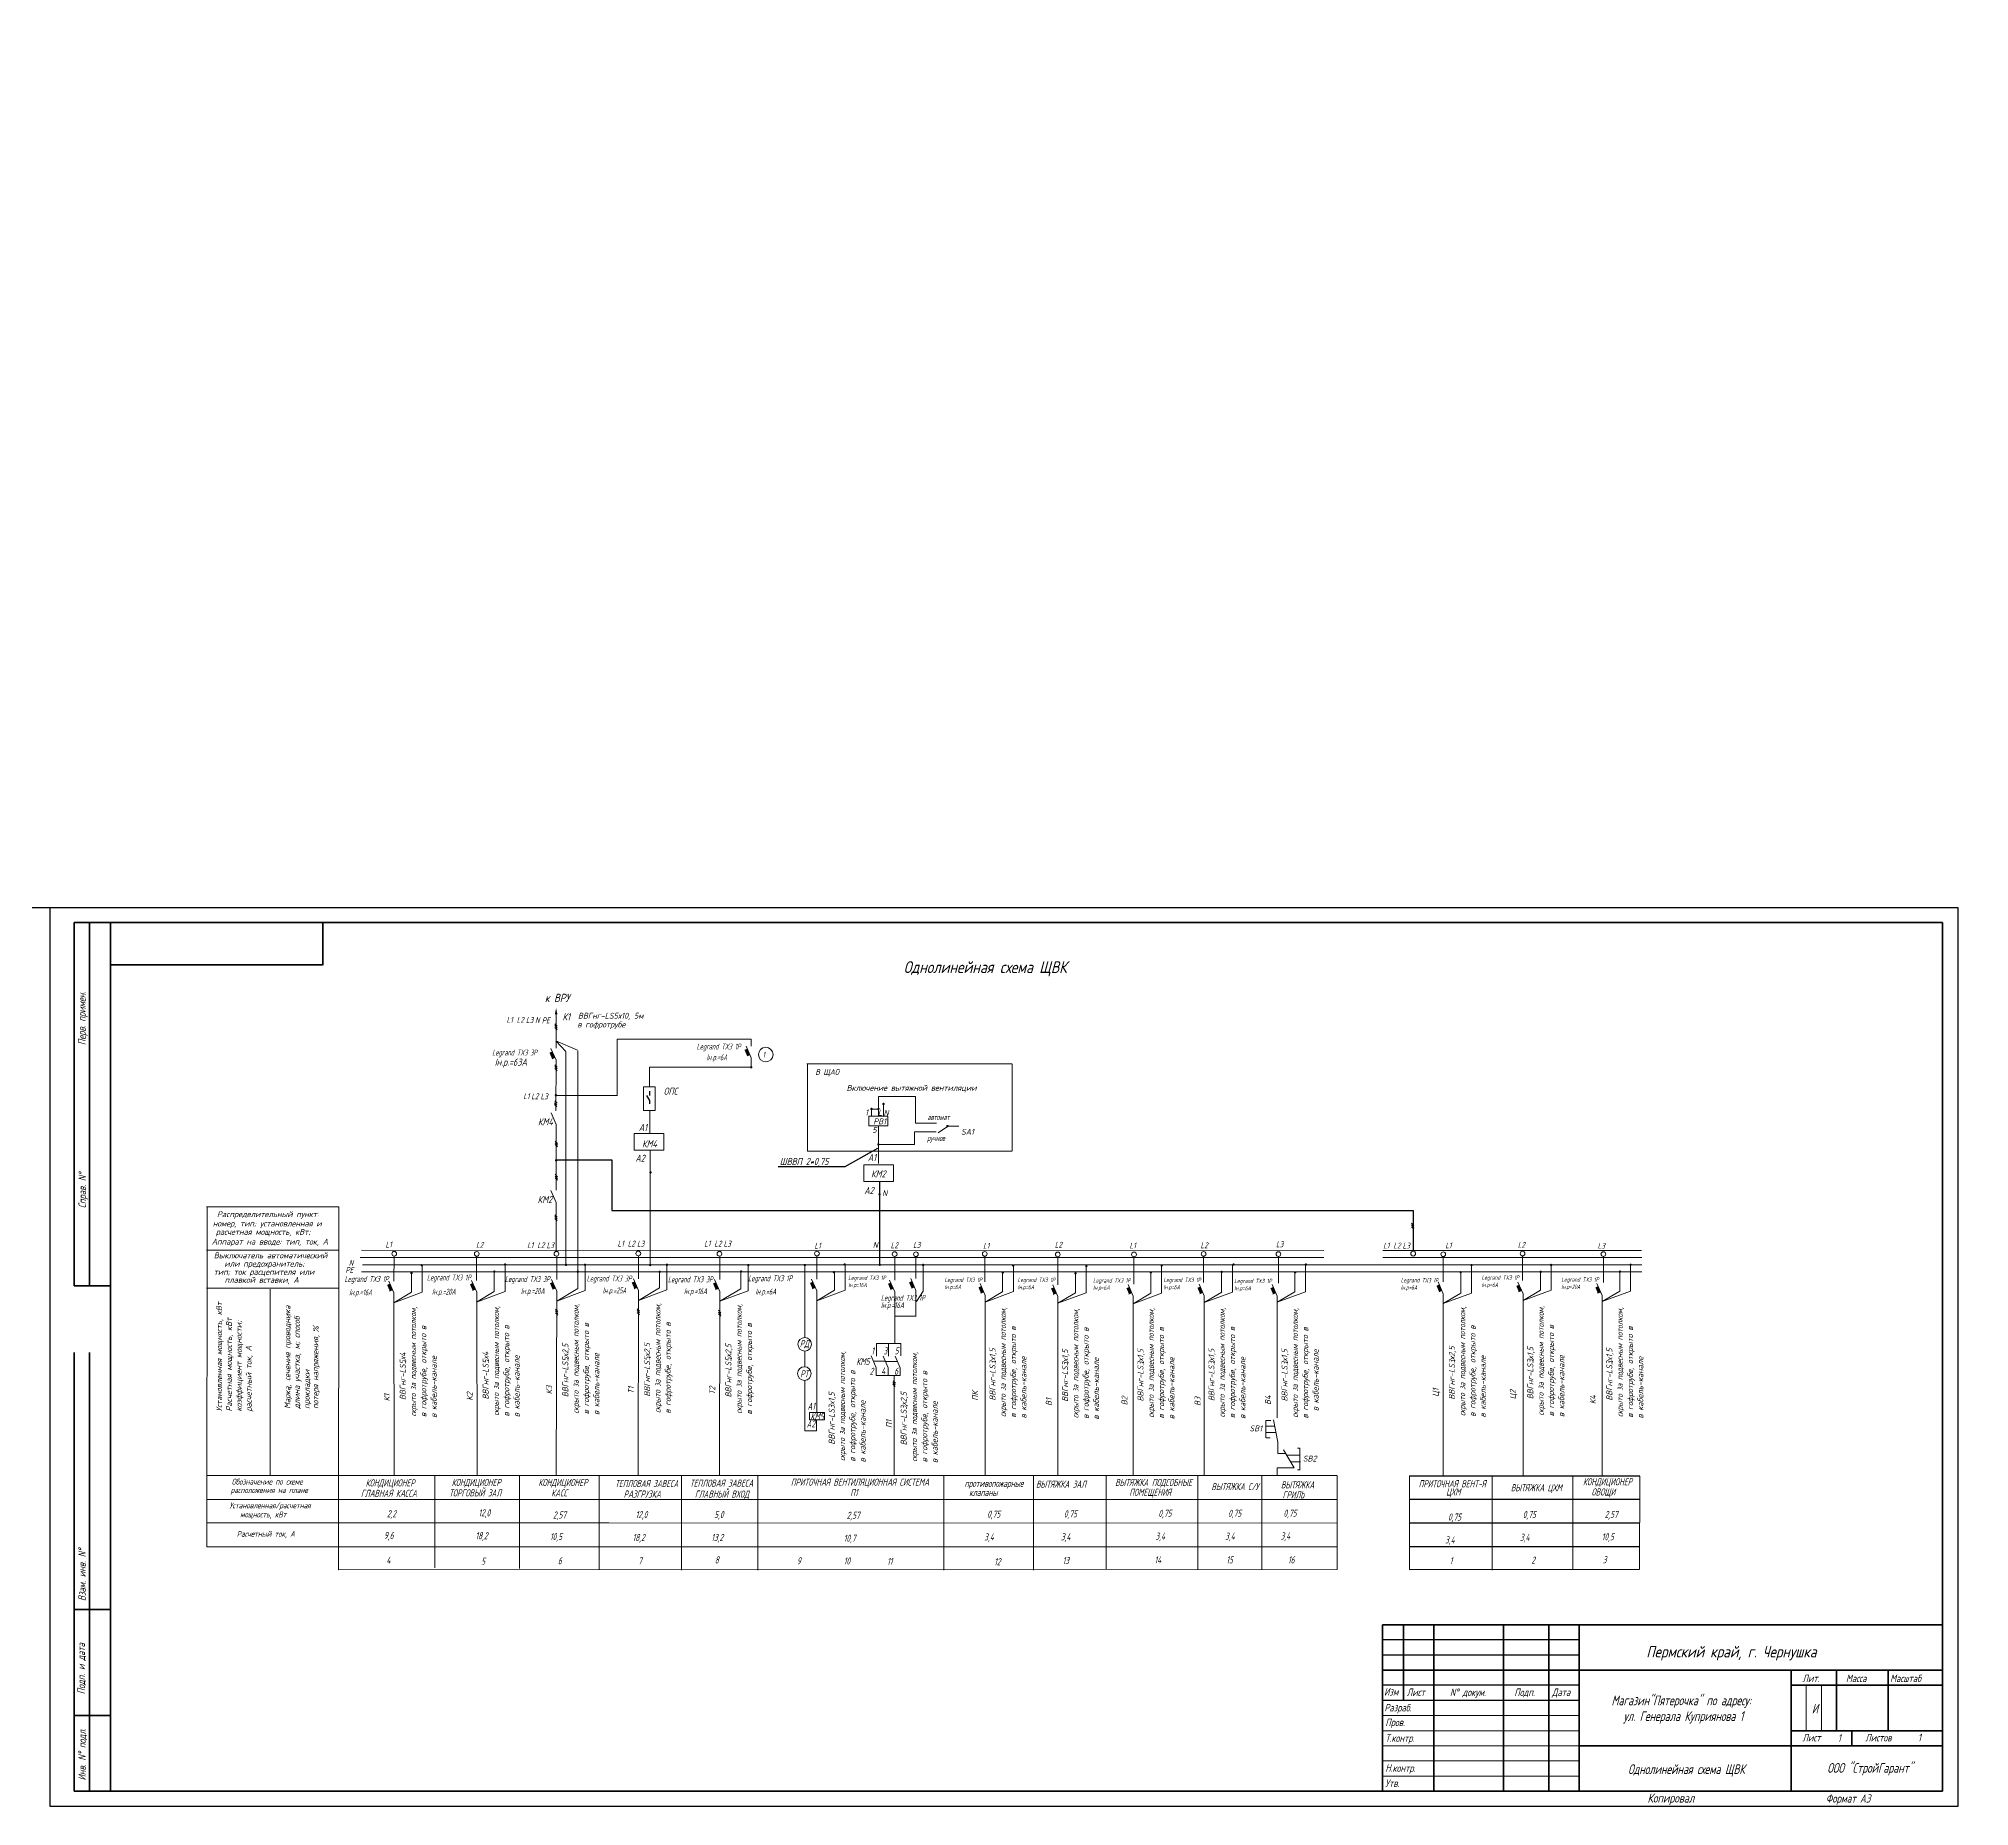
# Model space of a CAD drawing. Header units: millimetres. Extents: x 750 to 1911925457632, y 500 to 46276.
# Drawn here: x 135227 to 179975, y 510 to 41492 of the extents above; entities that cross this region are included whole.
import ezdxf
from ezdxf.enums import TextEntityAlignment as Align

# ---------------------------------------------------------------- set-up
doc = ezdxf.new("R2010")
doc.units = ezdxf.units.MM
doc.linetypes.add('HIDDEN2', pattern=[4.7625, 3.175, -1.5875])
for name, color, linetype in [('1', 7, 'Continuous'), ('KONTUR', 7, 'Continuous'), ('ST', 7, 'Continuous'), ('вова', 7, 'Continuous'), ('Проводки', 1, 'Continuous'), ('Электропроводки', 1, 'Continuous')]:
    doc.layers.add(name, color=color, linetype=linetype)
for name, color, linetype, lineweight in [('_Стены-существующие', 7, 'Continuous', 30), ('Основная', 7, 'Continuous', 40), ('Стены', 7, 'Continuous', 35), ('текст', 250, 'Continuous', 20), ('тонкая', 7, 'Continuous', 20)]:
    doc.layers.add(name, color=color, linetype=linetype, lineweight=lineweight)
doc.layers.add('SHTAMP_Ном_пера__98', color=7, linetype='Continuous', lineweight=25, true_color=0x1f1f1f)
doc.styles.add('ROMANS', font='romans.shx', dxfattribs={"width": 0.7, "oblique": 15, "height": 1})
doc.styles.add('стиль1', font='romans.shx', dxfattribs={"width": 0.75, "oblique": 15, "height": 3.5})

msp = doc.modelspace()

# ---------------------------------------------------------------- hatches: boundary and pattern name
at = {"layer": 'Проводки', "lineweight": 20, "ltscale": 0.5}
h = msp.add_hatch(color=0, dxfattribs=at)
h.paths.add_polyline_path([(147221, 19018), (147221, 18875), (147250, 18875)])
h.paths.add_polyline_path([(147221, 19018), (147191, 18875), (147221, 18875)])

# ---------------------------------------------------------------- linework, layer by layer
for p, q in [((134962, 21350), (135492, 21350)), ((149393, 16990), (149393, 17089)), ((149394, 16876), (149326, 16994)), ((149394, 16800), (149394, 16876)), ((172336, 8169), (167000, 8169)), ((167000, 7624), (167000, 7624)), ((172334, 7624), (167000, 7624)), ((167000, 7073), (167000, 7073)), ((172333, 7073), (167000, 7073)), ((172332, 6524), (167000, 6524)), ((167000, 6005), (172331, 6007))]:
    msp.add_line(p, q)
at = {"color": 0, "lineweight": 20}
for p, q in [((147217, 18255), (147445, 18011)), ((154810, 16513), (154809, 16796)), ((144118, 12431), (144118, 13062)), ((146038, 12445), (146038, 13076)), ((147893, 12469), (147893, 13065)), ((149788, 12483), (149788, 13079)), ((151672, 12464), (151672, 13060)), ((153919, 12475), (153922, 13075)), ((155727, 12456), (155727, 13087)), ((157819, 12444), (157819, 13076)), ((159505, 12419), (159505, 13051)), ((161253, 12406), (161253, 13037)), ((162895, 12434), (162895, 13066)), ((164592, 12441), (164592, 13072)), ((168439, 12411), (168439, 13043)), ((170285, 12477), (170285, 13048)), ((172121, 12458), (172121, 13090)), ((143868, 12430), (143868, 12898)), ((145788, 12444), (145788, 12912)), ((147723, 12515), (147723, 12909)), ((149618, 12529), (149618, 12923)), ((151502, 12509), (151502, 12904)), ((153669, 12475), (153669, 12901)), ((157569, 12444), (157569, 12912)), ((159255, 12419), (159255, 12887)), ((161003, 12405), (161003, 12873)), ((162645, 12434), (162645, 12902)), ((164342, 12440), (164342, 12908)), ((168189, 12411), (168189, 12879)), ((170035, 12477), (170035, 12899)), ((171871, 12458), (171871, 12926)), ((143459, 12187), (143868, 12430)), ((145379, 12201), (145788, 12444)), ((147234, 12225), (147723, 12515)), ((149129, 12240), (149618, 12529)), ((151013, 12220), (151502, 12509)), ((153260, 12231), (153669, 12475)), ((157165, 12201), (157574, 12444)), ((158846, 12175), (159255, 12419)), ((160594, 12162), (161003, 12405)), ((162240, 12191), (162649, 12434)), ((163933, 12197), (164342, 12440)), ((167780, 12168), (168189, 12411)), ((169630, 12234), (170035, 12477)), ((171462, 12214), (171871, 12458)), ((139130, 8182), (142218, 8181)), ((140409, 8181), (165323, 8181)), ((144411, 8180), (144411, 6040)), ((146371, 8179), (146370, 6023)), ((148222, 8179), (148222, 5991)), ((150124, 8175), (150123, 5990)), ((151897, 8175), (151897, 5987)), ((156208, 8176), (156206, 5988)), ((158281, 8175), (158281, 5988)), ((159968, 8175), (159968, 6014)), ((162097, 8175), (162097, 6000)), ((163577, 8174), (163577, 5993)), ((165323, 8174), (165323, 6001)), ((167000, 8174), (167000, 6005)), ((168918, 8174), (168918, 5986)), ((170781, 8173), (170781, 6011)), ((172336, 8169), (172331, 6007)), ((139130, 7624), (142267, 7624)), ((142266, 7624), (148530, 7624)), ((144385, 7624), (165323, 7624)), ((139129, 7081), (142274, 7081)), ((142257, 7081), (148443, 7081)), ((144350, 7081), (165323, 7073)), ((139129, 6524), (142281, 6524)), ((141616, 6524), (148582, 6524)), ((146200, 6524), (165323, 6524)), ((142176, 5992), (165323, 6001))]:
    msp.add_line(p, q, dxfattribs=at)
at = {"color": 0, "lineweight": 20, "ltscale": 0.5}
msp.add_line((147449, 18003), (147449, 13065), dxfattribs=at)
at = {"color": 0}
for p, q in [((170933, 4369), (166372, 4369)), ((170933, 4018), (166372, 4018)), ((170933, 3317), (166372, 3317)), ((170933, 2966), (166372, 2966)), ((175845, 861), (175845, 861))]:
    msp.add_line(p, q, dxfattribs=at)
at = {"layer": '1', "color": 0, "lineweight": 20}
for p, q in [((147217, 18255), (147718, 18040)), ((147723, 18028), (147723, 12908)), ((151743, 17863), (151625, 18135)), ((151713, 17933), (151647, 17906)), ((151742, 18135), (151742, 18295)), ((151742, 17646), (151742, 17862)), ((147184, 16822), (147238, 16767)), ((147184, 16781), (147238, 16726)), ((147188, 16863), (147243, 16809)), ((154690, 16513), (154690, 16682)), ((156292, 16271), (156079, 16128)), ((139119, 14413), (142182, 14413)), ((139129, 6524), (139130, 14413)), ((142182, 14413), (142176, 5992)), ((139119, 13402), (142182, 13402)), ((142680, 13237), (165010, 13236)), ((142711, 13401), (165010, 13400)), ((142730, 13065), (148382, 13065)), ((143459, 12688), (143467, 13267)), ((145379, 12702), (145379, 13264)), ((145925, 13065), (172383, 13066)), ((147234, 12726), (147234, 13265)), ((149129, 12741), (149129, 13279)), ((151013, 12721), (151013, 13260)), ((153260, 12732), (153260, 13271)), ((155068, 12713), (155068, 13258)), ((155555, 12745), (155555, 13255)), ((157153, 12667), (157153, 13264)), ((158846, 12604), (158846, 13251)), ((160613, 12613), (160613, 13252)), ((162228, 12656), (162228, 13262)), ((163963, 12638), (163963, 13260)), ((166381, 13398), (172377, 13396)), ((166381, 13234), (172383, 13234)), ((167780, 12669), (167782, 13255)), ((169618, 12699), (169618, 13271)), ((171492, 12655), (171492, 13260)), ((142712, 12901), (148477, 12901)), ((143459, 12415), (143341, 12688)), ((143863, 12901), (172383, 12901)), ((145380, 12429), (145262, 12702)), ((147234, 12454), (147116, 12726)), ((149129, 12468), (149011, 12741)), ((149099, 12538), (149033, 12511)), ((151013, 12448), (150895, 12721)), ((153260, 12460), (153142, 12732)), ((153224, 12536), (153158, 12509)), ((155069, 12440), (154951, 12713)), ((155556, 12472), (155438, 12745)), ((155519, 12549), (155454, 12521)), ((157165, 12357), (157047, 12630)), ((158846, 12331), (158729, 12603)), ((160594, 12339), (160477, 12612)), ((162240, 12347), (162123, 12620)), ((163933, 12339), (163815, 12612)), ((167780, 12396), (167662, 12669)), ((169630, 12390), (169513, 12663)), ((171462, 12356), (171344, 12629)), ((139119, 12526), (142182, 12526)), ((140596, 12497), (140597, 8183)), ((143429, 12485), (143363, 12458)), ((143459, 12187), (144118, 12431)), ((143470, 8186), (143459, 12415)), ((145350, 12500), (145284, 12472)), ((145379, 12201), (146038, 12445)), ((145389, 8180), (145380, 12429)), ((147204, 12524), (147138, 12497)), ((147225, 8178), (147234, 12453)), ((147234, 12225), (147893, 12469)), ((149120, 8192), (149129, 12467)), ((149129, 12240), (149788, 12483)), ((150983, 12519), (150917, 12491)), ((151004, 8173), (151013, 12448)), ((151013, 12220), (151672, 12464)), ((153260, 12231), (153919, 12475)), ((153260, 9639), (153260, 12459)), ((155032, 12517), (154967, 12489)), ((155074, 11237), (155071, 12445)), ((155561, 11873), (155558, 12477)), ((155570, 12212), (155727, 12456)), ((157129, 12434), (157063, 12406)), ((157165, 12201), (157824, 12444)), ((157165, 8176), (157165, 12356)), ((158810, 12407), (158744, 12380)), ((158846, 12175), (159505, 12419)), ((158846, 8175), (158846, 12330)), ((160558, 12416), (160492, 12388)), ((160594, 12162), (161253, 12406)), ((160594, 8173), (160594, 12338)), ((162204, 12424), (162138, 12396)), ((162240, 12191), (162899, 12434)), ((162240, 8175), (162240, 12346)), ((163897, 12416), (163831, 12388)), ((163933, 12197), (164592, 12441)), ((163933, 9519), (163933, 12338)), ((167750, 12466), (167684, 12439)), ((167780, 12168), (168439, 12411)), ((167783, 8174), (167780, 12395)), ((169594, 12467), (169528, 12439)), ((169630, 12234), (170285, 12477)), ((169630, 8173), (169630, 12389)), ((171426, 12433), (171360, 12406)), ((171462, 12214), (172121, 12458)), ((171462, 9536), (171462, 12356)), ((154637, 10679), (154519, 10952)), ((154917, 10679), (154799, 10951)), ((155195, 10679), (155078, 10951)), ((155026, 10337), (155080, 10282)), ((155026, 10296), (155080, 10241)), ((155030, 10378), (155085, 10323)), ((155056, 8176), (155056, 10314))]:
    msp.add_line(p, q, dxfattribs=at)
at = {"layer": '1', "color": 0, "lineweight": 20, "const_width": 27.3}
for points in [[(151729, 17645, 1), (151756, 17645, 1)], [(147202, 16996, 1), (147230, 16996, 1)], [(154516, 16679, 1), (154544, 16679, 1)], [(154678, 16680, 1), (154705, 16680, 1)], [(154795, 16794, 1), (154823, 16794, 1)], [(156278, 16281, 1), (156306, 16281, 1)], [(154676, 15856, 1), (154703, 15856, 1)], [(147207, 15488, 1), (147235, 15488, 1)], [(149396, 15206, 1), (149423, 15206, 1)], [(154704, 14700, 1), (154731, 14700, 1)], [(144094, 13054, 1), (144121, 13054, 1)], [(146025, 13072, 1), (146052, 13072, 1)], [(147436, 13065, 1), (147463, 13065, 1)], [(147879, 13065, 1), (147906, 13065, 1)], [(149385, 13061, 1), (149413, 13061, 1)], [(149776, 13068, 1), (149804, 13068, 1)], [(151661, 13059, 1), (151688, 13059, 1)], [(152972, 13060, 1), (152999, 13060, 1)], [(153894, 13075, 1), (153922, 13075, 1)], [(154709, 13066, 1), (154736, 13066, 1)], [(155714, 13063, 1), (155742, 13063, 1)], [(157802, 13049, 1), (157829, 13049, 1)], [(159496, 13031, 1), (159523, 13031, 1)], [(161242, 13052, 1), (161269, 13052, 1)], [(162907, 13073, 1), (162934, 13073, 1)], [(164585, 13072, 1), (164612, 13072, 1)], [(168422, 13057, 1), (168449, 13057, 1)], [(170267, 13061, 1), (170295, 13061, 1)], [(172109, 13066, 1), (172136, 13066, 1)], [(143856, 12877, 1), (143883, 12877, 1)], [(145775, 12908, 1), (145802, 12908, 1)], [(147709, 12909, 1), (147737, 12909, 1)], [(149605, 12904, 1), (149633, 12904, 1)], [(151494, 12909, 1), (151522, 12909, 1)], [(153646, 12896, 1), (153673, 12896, 1)], [(157557, 12884, 1), (157585, 12884, 1)], [(159246, 12867, 1), (159273, 12867, 1)], [(160992, 12888, 1), (161019, 12888, 1)], [(162632, 12900, 1), (162659, 12900, 1)], [(164334, 12890, 1), (164362, 12890, 1)], [(168172, 12893, 1), (168199, 12893, 1)], [(170025, 12902, 1), (170052, 12902, 1)], [(171863, 12907, 1), (171890, 12907, 1)]]:
    msp.add_lwpolyline(points, format="xyb", close=True, dxfattribs=at)
at = {"layer": '1', "color": 0, "lineweight": 20}
for centre in [(143468, 13322), (145383, 13318), (147228, 13320), (149126, 13329), (151007, 13320), (153267, 13325), (155067, 13313), (155560, 13309), (157154, 13318), (158847, 13307), (160614, 13306), (162228, 13317), (163962, 13314), (167084, 13324), (167782, 13310), (169621, 13325), (171492, 13315)]:
    msp.add_circle(centre, 54.7, dxfattribs=at)
for p in [(143732, 10837), (145653, 10851), (147501, 10903), (149396, 10917), (151280, 10897), (157401, 10822), (159082, 10796), (160830, 10804), (162476, 10812), (164169, 10805), (168047, 10845), (169866, 10855), (171697, 10822), (155354, 9803)]:
    msp.add_point(p, dxfattribs=at)
for points in [[(151652, 18075), (151652, 18075), (151587, 18048), (151713, 17933)], [(151587, 18048), (151647, 17906), (151713, 17933)], [(151713, 17933), (151713, 17933), (151652, 18075)], [(143369, 12628), (143369, 12628), (143303, 12600), (143429, 12485)], [(143303, 12600), (143363, 12458), (143429, 12485)], [(143429, 12485), (143429, 12485), (143369, 12628)], [(145289, 12642), (145289, 12642), (145224, 12614), (145350, 12500)], [(145224, 12614), (145284, 12472), (145350, 12500)], [(145350, 12500), (145350, 12500), (145289, 12642)], [(147144, 12666), (147144, 12666), (147078, 12639), (147204, 12524)], [(147078, 12639), (147138, 12497), (147204, 12524)], [(147204, 12524), (147204, 12524), (147144, 12666)], [(149039, 12680), (149039, 12680), (148973, 12653), (149099, 12538)], [(148973, 12653), (149033, 12511), (149099, 12538)], [(149099, 12538), (149099, 12538), (149039, 12680)], [(150923, 12661), (150923, 12661), (150857, 12633), (150983, 12519)], [(150857, 12633), (150917, 12491), (150983, 12519)], [(150983, 12519), (150983, 12519), (150923, 12661)], [(153170, 12672), (153170, 12672), (153104, 12645), (153230, 12530)], [(153104, 12645), (153164, 12503), (153230, 12530)], [(153230, 12530), (153230, 12530), (153170, 12672)], [(154978, 12652), (154978, 12652), (154913, 12625), (155038, 12510)], [(154913, 12625), (154973, 12483), (155038, 12510)], [(155038, 12510), (155038, 12510), (154978, 12652)], [(155465, 12685), (155465, 12685), (155400, 12657), (155526, 12542)], [(155400, 12657), (155460, 12515), (155526, 12542)], [(155526, 12542), (155526, 12542), (155465, 12685)], [(157075, 12569), (157075, 12569), (157009, 12542), (157135, 12427)], [(157009, 12542), (157069, 12400), (157135, 12427)], [(157135, 12427), (157135, 12427), (157075, 12569)], [(158756, 12543), (158756, 12543), (158690, 12516), (158816, 12401)], [(158816, 12401), (158816, 12401), (158756, 12543)], [(160504, 12551), (160504, 12551), (160438, 12524), (160564, 12409)], [(160564, 12409), (160564, 12409), (160504, 12551)], [(162150, 12559), (162150, 12559), (162084, 12532), (162210, 12417)], [(162084, 12532), (162145, 12390), (162210, 12417)], [(162210, 12417), (162210, 12417), (162150, 12559)], [(163843, 12552), (163843, 12552), (163777, 12524), (163903, 12409)], [(163903, 12409), (163903, 12409), (163843, 12552)], [(167690, 12608), (167690, 12608), (167624, 12581), (167750, 12466)], [(167624, 12581), (167684, 12439), (167750, 12466)], [(167750, 12466), (167750, 12466), (167690, 12608)], [(169540, 12602), (169540, 12602), (169474, 12575), (169600, 12460)], [(169474, 12575), (169535, 12433), (169600, 12460)], [(169600, 12460), (169600, 12460), (169540, 12602)], [(171372, 12569), (171372, 12569), (171306, 12542), (171432, 12427)], [(171306, 12542), (171366, 12399), (171432, 12427)], [(171432, 12427), (171432, 12427), (171372, 12569)], [(158690, 12516), (158751, 12374), (158816, 12401)], [(160438, 12524), (160499, 12382), (160564, 12409)], [(163777, 12524), (163837, 12382), (163903, 12409)]]:
    msp.add_solid(points, dxfattribs=at)
at = {"layer": '_Стены-существующие'}
for p, q in [((154668, 15763), (153910, 15336)), ((147223, 15495), (148511, 15495)), ((148511, 15495), (148511, 14327)), ((153910, 15336), (152366, 15336)), ((154716, 14995), (154716, 13065)), ((148511, 14327), (167083, 14326)), ((167083, 14326), (167083, 13379))]:
    msp.add_line(p, q, dxfattribs=at)
at = {"layer": 'KONTUR', "color": 0}
for p, q in [((135491, 510), (135491, 21350)), ((135491, 21350), (179704, 21350)), ((179704, 21350), (179704, 510)), ((179704, 510), (135491, 510))]:
    msp.add_line(p, q, dxfattribs=at)
at = {"layer": 'ST', "color": 0, "linetype": 'HIDDEN2', "lineweight": 15}
for p, q in [((153029, 17723), (157790, 17723)), ((153044, 15702), (153044, 17723)), ((157790, 17723), (157790, 15702)), ((157790, 15702), (153044, 15702))]:
    msp.add_line(p, q, dxfattribs=at)
at = {"layer": 'ST', "color": 0, "lineweight": 15}
for p, q in [((154525, 16671), (154693, 16671)), ((154693, 16671), (154693, 16964)), ((154693, 16964), (155553, 16964)), ((155553, 16964), (155553, 16349)), ((156031, 16146), (155529, 16146)), ((155529, 16146), (155529, 15854)), ((155553, 16349), (156037, 16349)), ((156300, 16277), (156551, 16277)), ((155529, 15854), (154687, 15854))]:
    msp.add_line(p, q, dxfattribs=at)
at = {"layer": 'вова', "color": 0, "lineweight": 20}
for p, q in [((147219, 18087), (147223, 18869)), ((147188, 18651), (147243, 18596)), ((147188, 18610), (147243, 18555)), ((147188, 18569), (147243, 18514)), ((147219, 17806), (147102, 18079)), ((147192, 17868), (147126, 17840)), ((147192, 17701), (147247, 17646)), ((147192, 17660), (147247, 17605)), ((147192, 17619), (147247, 17564)), ((147217, 16635), (147219, 17806)), ((149383, 17646), (149383, 17189)), ((149246, 16642), (149246, 17189)), ((149246, 17189), (149520, 17189)), ((149520, 17189), (149520, 16642)), ((147219, 16321), (147104, 16591)), ((149520, 16642), (149246, 16642)), ((147219, 14795), (147219, 16321)), ((147198, 15935), (147253, 15881)), ((147198, 15894), (147253, 15840)), ((147198, 15853), (147253, 15799)), ((147219, 14513), (147097, 14790)), ((147195, 15163), (147249, 15108)), ((147195, 15122), (147249, 15067)), ((147195, 15081), (147249, 15026)), ((147221, 13375), (147219, 14513)), ((147189, 14223), (147243, 14168)), ((147189, 14182), (147243, 14127)), ((147189, 14140), (147243, 14086)), ((167047, 14030), (167102, 13975)), ((167047, 13989), (167102, 13934)), ((167047, 13948), (167102, 13893)), ((147204, 12036), (147259, 11981)), ((147204, 11995), (147259, 11940)), ((147204, 11954), (147259, 11899)), ((149098, 12045), (149153, 11990)), ((149098, 12004), (149153, 11949)), ((149098, 11963), (149153, 11908)), ((150984, 12010), (151038, 11955)), ((150984, 11969), (151038, 11914)), ((150984, 11928), (151038, 11873))]:
    msp.add_line(p, q, dxfattribs=at)
for points in [[(147132, 18010), (147132, 18010), (147066, 17983), (147192, 17868)], [(147066, 17983), (147126, 17840), (147192, 17868)], [(147192, 16389), (147192, 16389), (147132, 16531)], [(147185, 14588), (147185, 14588), (147125, 14730)]]:
    msp.add_solid(points, dxfattribs=at)
at = {"layer": 'Основная', "color": 0}
for p, q in [((136053, 20999), (136053, 12579)), ((179353, 20999), (136053, 20999)), ((136404, 12579), (136404, 20999)), ((136895, 3668), (136895, 20999)), ((141814, 20008), (141814, 20991)), ((179353, 861), (179353, 20999)), ((141807, 20017), (136895, 20017)), ((136895, 12579), (136053, 12579)), ((136053, 861), (136053, 11035)), ((136404, 861), (136404, 11035)), ((136895, 5071), (136053, 5071)), ((166372, 4720), (166372, 861)), ((179353, 4720), (166372, 4720)), ((166863, 2966), (166863, 4720)), ((167565, 4720), (167565, 861)), ((169179, 861), (169179, 4720)), ((170231, 4720), (170231, 861)), ((170933, 4720), (170933, 861)), ((136895, 861), (136895, 3668)), ((166372, 3668), (179353, 3668)), ((175845, 3668), (175845, 861)), ((176897, 3668), (176897, 2264)), ((178090, 3668), (178090, 2264)), ((175845, 3317), (179353, 3317)), ((136895, 2615), (136053, 2615)), ((179353, 2264), (175845, 2264)), ((177248, 2264), (177248, 1913)), ((179353, 1913), (170933, 1913)), ((179353, 861), (136053, 861))]:
    msp.add_line(p, q, dxfattribs=at)
at = {"layer": 'тонкая', "color": 0}
for p, q in [((176195, 3302), (176195, 2264)), ((176551, 3302), (176551, 2264)), ((166372, 2615), (170933, 2615)), ((170933, 2264), (166372, 2264)), ((170933, 1913), (166372, 1913))]:
    msp.add_line(p, q, dxfattribs=at)
for points in [[(166372, 1563), (170933, 1563)], [(166372, 1212), (170933, 1212)]]:
    msp.add_lwpolyline(points, dxfattribs=at)
at = {"layer": 'Электропроводки', "color": 0, "lineweight": 20}
for p, q in [((148633, 16988), (148633, 18295)), ((148633, 18295), (151742, 18295)), ((151741, 17646), (149383, 17646)), ((148641, 16990), (147216, 16990)), ((149394, 16643), (149394, 16108)), ((154528, 16673), (154528, 16511)), ((154690, 16286), (154690, 15410)), ((149402, 15723), (149402, 13059)), ((152985, 11382), (152983, 13064)), ((155564, 11873), (155072, 11873)), ((155208, 11240), (154646, 11240)), ((154647, 10951), (154647, 11238)), ((154927, 10950), (154927, 11238)), ((155208, 10952), (155208, 11240)), ((152985, 10700), (152985, 11066)), ((154571, 10828), (154852, 10828)), ((154851, 10827), (155132, 10827)), ((152984, 9215), (152984, 10393)), ((154637, 10500), (154638, 10677)), ((155197, 10500), (154637, 10500)), ((154917, 10500), (154917, 10677)), ((155057, 10500), (155057, 10315)), ((155197, 10677), (155197, 10500)), ((153259, 9465), (153259, 9216)), ((171463, 9534), (171463, 8173)), ((153259, 9216), (152984, 9215)), ((163934, 8362), (163934, 8174))]:
    msp.add_line(p, q, dxfattribs=at)
at = {"layer": 'Электропроводки', "color": 0, "linetype": 'ByBlock', "lineweight": 20}
for p, q in [((163672, 9054), (163672, 9458)), ((163672, 9458), (163782, 9458)), ((163782, 9458), (163675, 9458)), ((163947, 8955), (163848, 9469)), ((163903, 9174), (163672, 9174)), ((163675, 9051), (163770, 9051)), ((163870, 9327), (163683, 9327)), ((163949, 8952), (163949, 8690)), ((163949, 8690), (164130, 8690)), ((164327, 8362), (164080, 8774)), ((164458, 8650), (164157, 8650)), ((164407, 8811), (164461, 8811)), ((164461, 8811), (164461, 8315)), ((163935, 8362), (164326, 8362)), ((164470, 8497), (164240, 8497)), ((164464, 8315), (164403, 8315))]:
    msp.add_line(p, q, dxfattribs=at)
at = {"layer": 'Электропроводки', "color": 0, "lineweight": 20}
for points in [[(154469, 16513), (154906, 16513), (154906, 16285), (154469, 16285)], [(149029, 16108), (149718, 16108), (149718, 15720), (149029, 15720)], [(154354, 15383), (155042, 15383), (155042, 14995), (154354, 14995)], [(153097, 9642), (153441, 9642), (153441, 9471), (153097, 9471)]]:
    msp.add_lwpolyline(points, close=True, dxfattribs=at)
for centre, radius in [((152079, 17939), 169), ((152982, 11223), 157), ((152975, 10544), 157)]:
    msp.add_circle(centre, radius, dxfattribs=at)

# ---------------------------------------------------------------- texts
at = {"color": 0, "lineweight": 20, "style": 'ROMANS', "oblique": 15}
for s, height, width, p in [('L1', 136.7, 0.7, (146071, 18675)), ('L2', 136.7, 0.7, (146307, 18675)), ('L3', 136.7, 0.7, (146522, 18673)), ('N', 137, 0.7, (146733, 18670)), ('РЕ', 136.7, 0.7, (146889, 18664)), ('L1', 136.7, 0.7, (146459, 16906)), ('L2', 136.7, 0.7, (146644, 16904)), ('L3', 136.7, 0.7, (146859, 16901)), ('L1', 136.7, 0.7, (143266, 13466)), ('L2', 136.7, 0.7, (145366, 13460)), ('L1', 136.7, 0.7, (146549, 13453)), ('L2', 136.7, 0.7, (146784, 13453)), ('L3', 136.7, 0.7, (147000, 13451)), ('L1', 136.7, 0.7, (148645, 13489)), ('L2', 136.7, 0.7, (148881, 13489)), ('L3', 136.7, 0.7, (149096, 13487)), ('L1', 136.7, 0.7, (150652, 13489)), ('L2', 136.7, 0.7, (150887, 13489)), ('L3', 136.7, 0.7, (151102, 13487)), ('L1', 136.7, 0.7, (153207, 13440)), ('L2', 136.7, 0.7, (154975, 13449)), ('L3', 136.7, 0.7, (155494, 13457)), ('L1', 136.7, 0.7, (157116, 13437)), ('L2', 136.7, 0.7, (158778, 13462)), ('L1', 136.7, 0.7, (160510, 13445)), ('L2', 136.7, 0.7, (162155, 13449)), ('L3', 136.7, 0.7, (163905, 13473)), ('L1', 136.7, 0.7, (166389, 13445)), ('L2', 136.7, 0.7, (166625, 13445)), ('L3', 136.7, 0.7, (166840, 13443)), ('L1', 136.7, 0.7, (167828, 13447)), ('L2', 136.7, 0.7, (169509, 13459)), ('L3', 136.7, 0.7, (171357, 13436)), ('РЕ', 136.7, 0.7, (142337, 12877)), ('N', 137, 0.7, (142416, 13041)), ('РД', 164.1, 0.6, (152868, 11155)), ('КМ5', 164.1, 0.6, (154177, 10743)), ('1', 164, 0.6, (154525, 10987)), ('3', 164, 0.6, (154805, 10987)), ('5', 164, 0.6, (155065, 10991)), ('РТ', 164.1, 0.6, (152877, 10455)), ('2', 164, 0.6, (154487, 10515)), ('4', 164, 0.6, (154756, 10525)), ('6', 164, 0.6, (155056, 10520)), ('А1', 164.1, 0.6, (153044, 9703)), ('А2', 164.1, 0.6, (153026, 9294)), ('КМ5', 164.1, 0.6, (153115, 9468)), ('Обозначение по схеме', 136.75, 0.7, (139702, 7970)), ('КОНДИЦИОНЕР ', 164.09, 0.6, (142806, 7927)), ('КОНДИЦИОНЕР ', 164.09, 0.6, (144801, 7937)), ('КОНДИЦИОНЕР ', 164.09, 0.6, (146810, 7936)), ('ТЕПЛОВАЯ ЗАВЕСА', 164.09, 0.6, (148588, 7913)), ('ТЕПЛОВАЯ ЗАВЕСА', 164.09, 0.6, (150322, 7922)), ('ПРИТОЧНАЯ ВЕНТИЛЯЦИОННАЯ СИСТЕМА', 164.09, 0.6, (152661, 7946)), ('ВЫТЯЖКА ЗАЛ', 164.09, 0.6, (158344, 7898)), ('ВЫТЯЖКА ПОДСОБНЫЕ', 164.09, 0.6, (160177, 7938)), ('ПРИТОЧНАЯ ВЕНТ-Я', 164.09, 0.6, (167212, 7908)), ('КОНДИЦИОНЕР ', 164.09, 0.6, (171020, 7954)), ('расположения на плане', 136.75, 0.7, (139677, 7775)), ('ГЛАВНАЯ КАССА', 164.09, 0.6, (142696, 7685)), ('ТОРГОВЫЙ ЗАЛ', 164.09, 0.6, (144741, 7695)), ('КАСС', 164.1, 0.6, (147107, 7694)), ('РАЗГРУЗКА', 164.1, 0.6, (148787, 7669)), ('ГЛАВНЫЙ ВХОД', 164.09, 0.6, (150436, 7669)), ('П1', 164.1, 0.6, (154038, 7705)), ('противопожарные', 164.09, 0.6, (156687, 7916)), ('клапаны', 164.1, 0.6, (156792, 7705)), ('ПОМЕЩЕНИЯ', 164.1, 0.6, (160505, 7709)), ('ВЫТЯЖКА С/У', 164.09, 0.6, (162408, 7841)), ('ВЫТЯЖКА ', 164.1, 0.6, (164019, 7882)), ('ГРИЛЬ', 164.1, 0.6, (164057, 7652)), ('ЦХМ', 164.1, 0.6, (167847, 7717)), ('ВЫТЯЖКА ЦХМ ', 164.09, 0.6, (169348, 7816)), ('ОВОЩИ', 164.1, 0.6, (171218, 7717)), ('Установленная/расчетная', 136.75, 0.7, (139648, 7419)), (' мощность, кВт', 136.75, 0.7, (139819, 7209)), ('2,2', 164.1, 0.6, (143300, 7212)), ('12,0', 164.1, 0.6, (145421, 7233)), ('2,57', 164.1, 0.6, (147149, 7184)), ('12,0', 164.1, 0.6, (149063, 7192)), ('5,0', 164.1, 0.6, (150885, 7193)), ('2,57', 164.1, 0.6, (153956, 7176)), ('0,75', 164.1, 0.6, (157211, 7204)), ('0,75', 164.1, 0.6, (158988, 7208)), ('0,75', 164.1, 0.6, (161179, 7222)), ('0,75', 164.1, 0.6, (162795, 7222)), ('0,75', 164.1, 0.6, (164079, 7226)), ('0,75', 164.1, 0.6, (167892, 7136)), ('0,75', 164.1, 0.6, (169625, 7195)), ('2,57', 164.1, 0.6, (171523, 7197)), ('Расчетный ток, А', 136.75, 0.7, (139820, 6759)), ('9,6', 164.1, 0.6, (143230, 6711)), ('18,2', 164.1, 0.6, (145352, 6703)), ('10,5', 164.1, 0.6, (147079, 6683)), ('18,2', 164.1, 0.6, (148994, 6662)), ('13,2', 164.1, 0.6, (150817, 6663)), ('10,7', 164.1, 0.6, (153887, 6646)), ('3,4', 164.1, 0.6, (157142, 6674)), ('3,4', 164.1, 0.6, (158920, 6678)), ('3,4', 164.1, 0.6, (161111, 6692)), ('3,4', 164.1, 0.6, (162726, 6692)), ('3,4', 164.1, 0.6, (164011, 6696)), ('3,4', 164.1, 0.6, (167823, 6606)), ('3,4', 164.1, 0.6, (169557, 6665)), ('10,5', 164.1, 0.6, (171456, 6679)), ('4', 164, 0.6, (143287, 6134)), ('5', 164, 0.6, (145483, 6110)), ('6', 164, 0.6, (147262, 6122)), ('7', 164, 0.6, (149123, 6120)), ('8', 164, 0.6, (150898, 6143)), ('9', 164, 0.6, (152800, 6121)), ('10', 164.1, 0.6, (153887, 6118)), ('11', 164.1, 0.6, (154891, 6108)), ('13', 164.1, 0.6, (158959, 6129)), ('14', 164.1, 0.6, (161089, 6144)), ('15', 164.1, 0.6, (162753, 6144)), ('16', 164.1, 0.6, (164182, 6144)), ('1', 164, 0.6, (167931, 6125)), ('2', 164, 0.6, (169823, 6136)), ('3', 164, 0.6, (171477, 6147)), ('12', 164.1, 0.6, (157373, 6101))]:
    msp.add_text(s, height=height, dxfattribs=dict(at, width=width)).set_placement(p)
at = {"color": 0, "lineweight": 20, "style": 'ROMANS', "oblique": 15, "width": 0.6}
for s, height, p in [('Legrand TX3 3P', 136.75, (145738, 17986)), ('Legrand TX3 1P', 136.75, (150476, 18126)), ('Iн.р.=6А', 136.7, (150706, 17876)), ('1', 137, (152007, 17932)), ('автомат', 136.7, (155824, 16487)), ('ручное', 136.7, (155818, 16003)), ('Legrand TX3 1P', 136.75, (142316, 12736)), ('Legrand TX3 1P', 136.75, (144226, 12771)), ('Legrand TX3 3P', 136.75, (146033, 12734)), ('Legrand TX3 3P', 136.75, (147928, 12748)), ('Iн.р.=25А', 136.7, (148298, 12472)), ('Legrand TX3 3P', 136.75, (149812, 12728)), ('Legrand TX3 1P', 136.75, (151671, 12753)), ('Iн.р.=16А', 136.7, (142423, 12428)), ('Iн.р.=20А', 136.7, (144343, 12442)), ('Iн.р.=20А', 136.7, (146403, 12458)), ('Iн.р.=16А', 136.7, (150182, 12453)), ('Iн.р.=6А', 136.7, (151839, 12445)), ('Iн.р.=16А', 136.7, (154746, 12131)), ('Legrand TX3 1P', 136.75, (154748, 12300))]:
    msp.add_text(s, height=height, dxfattribs=at).set_placement(p, align=Align.MIDDLE_LEFT)
at = {"color": 0, "linetype": 'ByBlock', "lineweight": 25, "style": 'ROMANS', "oblique": 15, "width": 0.8}
msp.add_text('Пермский край, г. Чернушка', height=263.29, dxfattribs=at).set_placement((172487, 3965))
at = {"layer": '1', "color": 0, "lineweight": 20, "style": 'ROMANS', "oblique": 15}
for s, height, width, p in [('Однолинейная cхема ЩВК', 273.49, 0.8, (155276, 19829)), ('к ВРУ', 191.4, 0.8, (146961, 19157)), ('К1', 164.1, 0.8, (147369, 18732)), ('ВВГнг-LS5х10, 5м', 136.75, 0.8, (147727, 18771)), ('в гофротрубе', 136.75, 0.8, (147713, 18567)), ('В ЩАО', 136.7, 0.74, (153228, 17467)), ('Включение вытяжной вентиляции', 136.75, 0.8, (153953, 17098)), ('1', 137, 0.8, (154382, 16530)), ('L', 137, 0.8, (154677, 16523)), ('N', 137, 0.8, (154809, 16520)), ('5', 137, 0.8, (154547, 16122)), ('РВ1', 136.7, 0.8, (154572, 16321)), ('SA1', 136.7, 0.8, (156605, 16081)), ('N', 137, 0.8, (154776, 14657)), ('номер, тип; установленная и', 136.75, 0.8, (139263, 13954)), ('расчетная мощность, кВт;', 136.75, 0.8, (139333, 13759)), ('Раcпределительный пункт:', 136.75, 0.8, (139361, 14170)), ('Аппарат на вводе: тип, ток, А', 136.75, 0.8, (139239, 13533)), ('N', 137, 0.8, (154559, 13457)), ('Выключатель автоматический', 136.75, 0.8, (139287, 13215)), ('или предохранитель;', 136.75, 0.8, (139533, 13023)), ('тип; ток расцепителя или', 136.75, 0.8, (139287, 12832)), ('плавкой вставки, А', 136.75, 0.8, (139538, 12647)), ('SB1', 136.7, 0.8, (163291, 9204)), ('SB2', 136.7, 0.8, (164528, 8505))]:
    msp.add_text(s, height=height, dxfattribs=dict(at, width=width)).set_placement(p)
for s, height, width, p in [('Установленная мощность, кВт', 136.75, 0.8, (139480, 9664)), ('Марка, сечение проводника ', 136.75, 0.8, (141061, 9725)), (';', 164, 0.8, (141071, 11852)), ('%', 137, 0.8, (141719, 11494)), ('скрыто за подвесным потолком,', 136.75, 0.74, (143977, 9552)), ('скрыто за подвесным потолком,', 136.75, 0.74, (145897, 9566)), ('скрыто за подвесным потолком,', 136.75, 0.74, (147745, 9618)), ('скрыто за подвесным потолком,', 136.75, 0.74, (149641, 9632)), ('скрыто за подвесным потолком,', 136.75, 0.74, (151524, 9613)), ('скрыто за подвесным потолком,', 136.75, 0.74, (157645, 9538)), ('скрыто за подвесным потолком,', 136.75, 0.74, (162720, 9528)), ('скрыто за подвесным потолком,', 136.75, 0.74, (168291, 9560)), ('скрыто за подвесным потолком,', 136.75, 0.74, (170110, 9571)), ('скрыто за подвесным потолком,', 136.75, 0.74, (171942, 9537)), ('Раcчетная мощность, кВт', 136.75, 0.8, (139708, 9664)), ('коэффициент мощности;', 136.75, 0.8, (139936, 9664)), ('длина участка, м; способ', 136.75, 0.8, (141282, 9725)), ('в гофротрубе, открыто в ', 136.75, 0.8, (144214, 9535)), ('в гофротрубе, открыто в ', 136.75, 0.8, (146135, 9549)), ('в гофротрубе, открыто в ', 136.75, 0.8, (147983, 9600)), ('в гофротрубе, открыто в ', 136.75, 0.8, (149878, 9615)), ('в гофротрубе, открыто в ', 136.75, 0.8, (151762, 9595)), ('в гофротрубе, открыто в ', 136.75, 0.8, (157883, 9520)), ('скрыто за подвесным потолком,', 136.75, 0.74, (159327, 9511)), ('в гофротрубе, открыто в ', 136.75, 0.8, (159564, 9494)), ('скрыто за подвесным потолком,', 136.75, 0.74, (161075, 9520)), ('в гофротрубе, открыто в ', 136.75, 0.8, (161312, 9502)), ('в гофротрубе, открыто в ', 136.75, 0.8, (162958, 9510)), ('скрыто за подвесным потолком,', 136.75, 0.74, (164413, 9520)), ('в гофротрубе, открыто в ', 136.75, 0.8, (164651, 9502)), ('в гофротрубе, открыто в ', 136.75, 0.8, (168529, 9543)), ('в гофротрубе, открыто в ', 136.75, 0.8, (170348, 9553)), ('в гофротрубе, открыто в ', 136.75, 0.8, (172180, 9520)), ('расчетный ток, А', 136.75, 0.8, (140164, 9664)), ('потеря напряжения,', 136.75, 0.8, (141712, 9725)), ('ВВГнг-LS5х4', 136.75, 0.8, (143735, 9930)), ('ВВГнг-LS5х4', 136.75, 0.8, (145655, 9944)), ('ВВГнг-LS5х2,5', 136.75, 0.8, (147503, 9996)), ('в кабель-канале', 136.75, 0.8, (148221, 9583)), ('ВВГнг-LS5х2,5', 136.75, 0.8, (149399, 10010)), ('ВВГнг-LS5х2,5', 136.75, 0.8, (151282, 9991)), ('ВВГнг-LS3х1,5', 136.75, 0.8, (157403, 9916)), ('ВВГнг-LS3х1,5', 136.75, 0.8, (159085, 9889)), ('ВВГнг-LS3х1,5', 136.75, 0.8, (160833, 9898)), ('ВВГнг-LS3х1,5', 136.75, 0.8, (162478, 9906)), ('ВВГнг-LS3х1,5', 136.75, 0.8, (164171, 9898)), ('в кабель-канале', 136.75, 0.8, (164892, 9672)), ('ВВГнг-LS3х2,5', 136.75, 0.8, (168049, 9938)), ('ВВГнг-LS3х1,5', 136.75, 0.8, (169868, 9949)), ('в кабель-канале', 136.75, 0.8, (170586, 9536)), ('ВВГнг-LS3х1,5', 136.75, 0.8, (171700, 9915)), ('прокладки', 136.7, 0.8, (141510, 9725)), ('в кабель-канале', 136.75, 0.8, (144452, 9517)), ('в кабель-канале', 136.75, 0.8, (146373, 9532)), ('скрыто за подвесным потолком,', 136.75, 0.74, (153917, 8519)), ('скрыто за подвесным потолком,', 136.75, 0.74, (155587, 8503)), ('в кабель-канале', 136.75, 0.8, (158121, 9503)), ('в кабель-канале', 136.75, 0.8, (159802, 9477)), ('в кабель-канале', 136.75, 0.8, (161550, 9485)), ('в кабель-канале', 136.75, 0.8, (163196, 9493)), ('в кабель-канале', 136.75, 0.8, (168767, 9525)), ('в кабель-канале', 136.75, 0.8, (172417, 9502)), (',', 137, 0.8, (141067, 10199)), ('К1', 136.7, 0.8, (143365, 9901)), ('К2', 136.7, 0.8, (145286, 9915)), ('К3', 136.7, 0.8, (147128, 10063)), ('Т1', 136.7, 0.8, (149023, 10077)), ('Т2', 136.7, 0.8, (150907, 10057)), ('ВВГнг-LS3х1,5', 136.75, 0.8, (153675, 8897)), ('в гофротрубе, открыто в ', 136.75, 0.8, (154154, 8502)), ('ВВГнг-LS3х2,5', 136.75, 0.8, (155345, 8881)), ('в гофротрубе, открыто в ', 136.75, 0.8, (155824, 8486)), ('ПК', 136.7, 0.8, (156996, 9914)), ('В1', 136.7, 0.8, (158707, 9794)), ('В2', 136.7, 0.8, (160461, 9809)), ('В3', 136.7, 0.8, (162154, 9794)), ('В4', 136.7, 0.8, (163787, 9818)), ('Ц1', 136.7, 0.8, (167674, 10005)), ('Ц2', 136.7, 0.8, (169461, 9947)), ('К4', 136.7, 0.8, (171316, 9835)), ('в кабель-канале', 136.75, 0.8, (154392, 8485)), ('П1', 136.7, 0.8, (155002, 9281)), ('в кабель-канале', 136.75, 0.8, (156062, 8469))]:
    msp.add_text(s, height=height, rotation=90, dxfattribs=dict(at, width=width)).set_placement(p)
at = {"layer": 'SHTAMP_Ном_пера__98', "color": 0, "linetype": 'ByBlock', "lineweight": 25, "char_height": 225, "attachment_point": 5, "line_spacing_factor": 0.971274, "style": 'ROMANS'}
for s, insert, width in [('Магазин"Пятерочка" по адресу:\\P ул. Генерала Куприянова 1', (173297, 2754), 3873.2), ('И', (176395, 2777), 3689.6), ('Однолинейная схема ЩВК', (173417, 1342), 3689.6), ('ООО "СтройГарант"', (177671, 1371), 3689.6)]:
    msp.add_mtext(s, dxfattribs=dict(at, insert=insert, width=width))
at = {"layer": 'вова', "color": 0, "lineweight": 20, "style": 'ROMANS', "oblique": 15, "width": 0.7}
for s, height, p in [('Iн.р.=63А', 164.1, (145798, 17764)), ('ОПС', 164.1, (149715, 17091)), ('КМ4', 164.1, (146800, 16380)), ('А1', 164.1, (149135, 16248)), ('КМ4', 164.1, (149212, 15870)), ('А2', 164.1, (149057, 15535)), ('ШВВП 2*0,75', 164.09, (152403, 15460)), ('А1', 164.1, (154442, 15551)), ('КМ2', 164.1, (154519, 15172)), ('А2', 164.1, (154362, 14788)), ('КМ2', 164.1, (146792, 14579))]:
    msp.add_text(s, height=height, dxfattribs=at).set_placement(p, align=Align.MIDDLE_LEFT)
at = {"layer": 'Стены', "color": 0, "linetype": 'ByBlock', "lineweight": 25, "char_height": 100, "width": 1391.5, "attachment_point": 1, "style": 'ROMANS'}
for s, insert in [('Legrand TX3 1P\\PIн.р=16А', (153992, 12814)), ('Legrand TX3 1P\\PIн.р=6А', (156221, 12768)), ('Legrand TX3 1P\\PIн.р=6А', (157915, 12766)), ('Legrand TX3 1P\\PIн.р=6А', (159665, 12753)), ('Legrand TX3 1P\\PIн.р=6А', (161295, 12765)), ('Legrand TX3 1P\\PIн.р=6А', (162937, 12741)), ('Legrand TX3 1P\\PIн.р=6А', (166796, 12756)), ('Legrand TX3 1P\\PIн.р=6А', (168668, 12819)), ('Legrand TX3 1P\\PIн.р=20А', (170517, 12772))]:
    msp.add_mtext(s, dxfattribs=dict(at, insert=insert))
at = {"layer": 'текст', "color": 0, "style": 'стиль1', "oblique": 15, "width": 0.75}
for s, p in [('Перв. примен.', (136316, 18158)), ('Справ. N%%d', (136327, 14377)), ('Взам. инв. N%%d', (136321, 5269)), ('Подп. и дата', (136300, 3109)), ('Инв. N%%d подл.', (136321, 1111))]:
    msp.add_text(s, height=175.42, rotation=90, dxfattribs=at).set_placement(p)
for s, height, p in [('Изм', 175.4, (166410, 3079)), ('Лист', 175.4, (166935, 3068)), ('N%%d докум. ', 175.42, (167937, 3068)), ('Подп.', 175.4, (169428, 3068)), ('Дата', 175.4, (170302, 3068)), ('Лит.', 175.4, (176105, 3391)), ('Масса', 175.4, (177114, 3391)), ('Масштаб', 175.4, (178138, 3391)), ('Разраб.', 175.4, (166418, 2711)), ('Пров.', 175.4, (166439, 2371)), ('Т.контр.', 175.4, (166439, 2007)), ('Лист', 175.4, (176105, 2015)), ('1', 175, (176926, 2010)), ('Листов', 175.4, (177560, 2015)), ('1', 175, (178784, 2020)), ('Н.контр.', 175.4, (166439, 1311)), ('Утв.', 175.4, (166439, 959)), ('Копировал', 210.5, (172514, 598)), ('Формат А3', 193, (176649, 598))]:
    msp.add_text(s, height=height, dxfattribs=at).set_placement(p)

doc.saveas('drawing.dxf')
